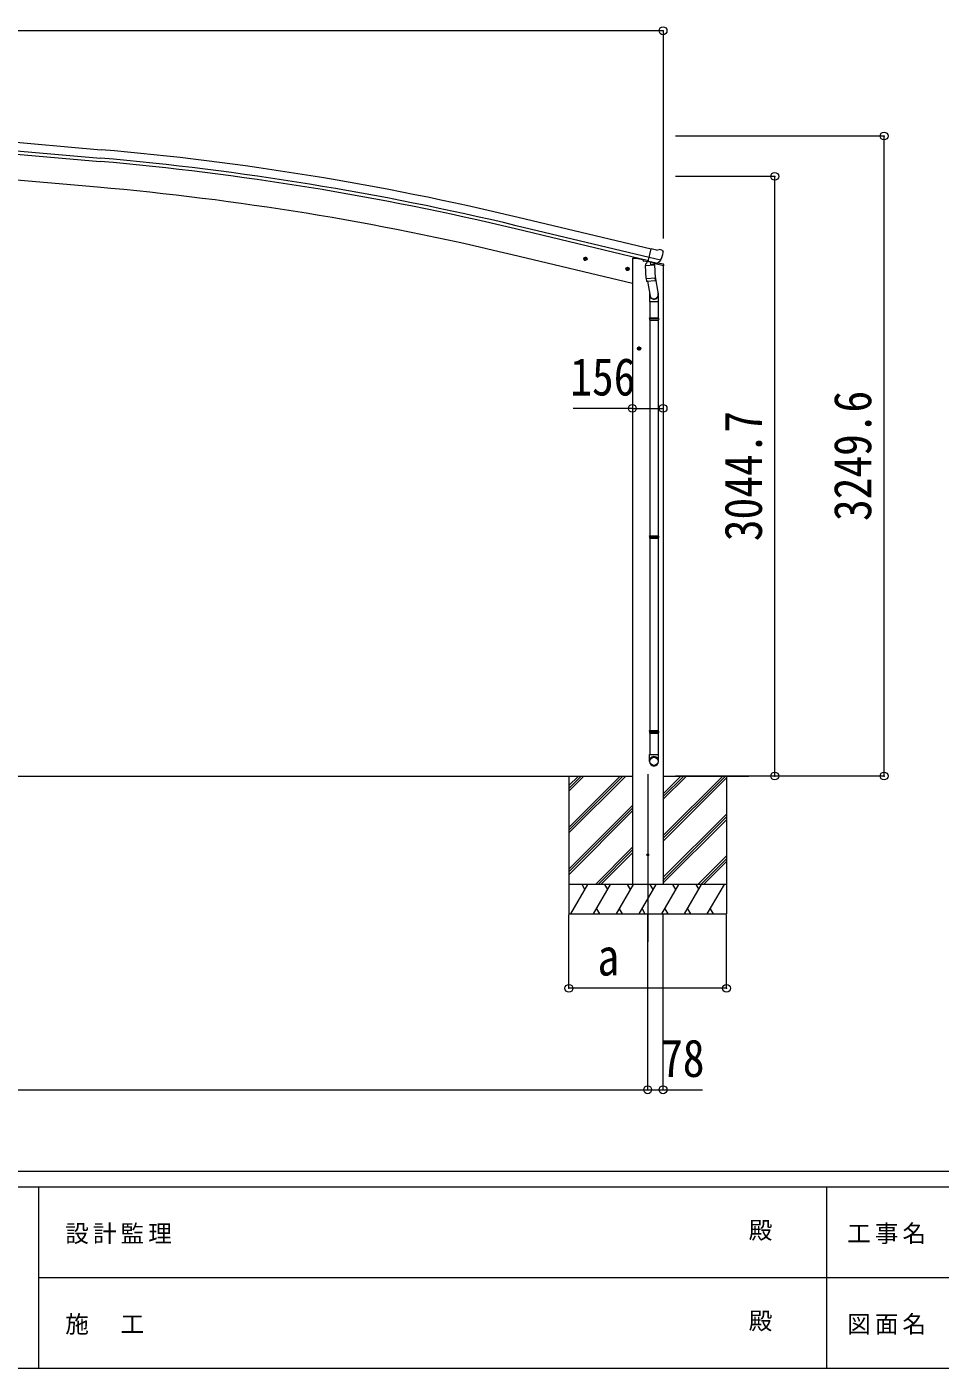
# Model space of a CAD drawing. Units: millimetres at full size, sheet at 1:40. Extents: x -11181 to 11305, y -7804 to 7716.
# Drawn here: x -4596 to 42, y -7804 to -993 of the extents above; entities that cross this region are included whole.
import ezdxf
from ezdxf.enums import TextEntityAlignment as Align

# ---------------------------------------------------------------- set-up
doc = ezdxf.new("R2010")
doc.units = ezdxf.units.MM
doc.header["$LTSCALE"] = 40
doc.header["$PDMODE"] = 32
doc.header["$PDSIZE"] = 40
for name, color, linetype, lineweight in [('0-0_0', 7, 'Continuous', 9), ('0-1_本体', 4, 'Continuous', 9), ('0-2_部品', 7, 'Continuous', 9), ('0-8_PARTS2', 2, 'Continuous', 9), ('0-A_寸法', 6, 'Continuous', 9), ('F-0_240', 7, 'Continuous', 9)]:
    doc.layers.add(name, color=color, linetype=linetype, lineweight=lineweight)
doc.styles.add('ＭＳ ゴシック', font='')
doc.styles.get('ＭＳ ゴシック').set_extended_font_data('MS Gothic')

msp = doc.modelspace()

# ---------------------------------------------------------------- linework, layer by layer
at = {"layer": '0-0_0'}
for p, q in [((-8391.46, -4797.05), (-1522.49, -4797.05)), ((-1844.04, -4797.05), (-1844.04, -5497.05)), ((-1844.04, -5057.78), (-1583.31, -4797.05)), ((-1844.04, -5071.92), (-1569.17, -4797.05)), ((-1844.04, -5086.06), (-1555.03, -4797.05)), ((-1844.04, -4873.93), (-1767.16, -4797.05)), ((-1844.04, -4859.79), (-1781.3, -4797.05)), ((-1844.04, -4845.65), (-1795.46, -4797.07)), ((-1795.45, -4797.06), (-1795.44, -4797.05)), ((-1366.29, -4916.68), (-1246.66, -4797.05)), ((-1366.29, -4902.54), (-1260.8, -4797.05)), ((-1366.29, -4888.4), (-1274.94, -4797.05)), ((-1366.29, -5100.53), (-1062.82, -4797.06)), ((-1366.29, -5114.67), (-1048.68, -4797.06)), ((-1366.29, -5128.81), (-1044.04, -4806.56)), ((-1365.79, -4797.05), (-930.61, -4797.05)), ((-1044.04, -4797.05), (-1044.04, -5497.05)), ((-1844.04, -5269.91), (-1521.79, -4947.66)), ((-1844.04, -5284.05), (-1521.79, -4961.8)), ((-1844.04, -5298.19), (-1521.79, -4975.95)), ((-1366.29, -5312.66), (-1044.04, -4990.41)), ((-1366.29, -5326.8), (-1044.04, -5004.55)), ((-1366.29, -5340.94), (-1044.04, -5018.7)), ((-1709.05, -5347.05), (-1521.79, -5159.79)), ((-1694.91, -5347.05), (-1521.79, -5173.93)), ((-1680.76, -5347.05), (-1521.79, -5188.08)), ((-1188.55, -5347.05), (-1044.04, -5202.54)), ((-1174.41, -5347.05), (-1044.04, -5216.68)), ((-1160.26, -5347.05), (-1044.04, -5230.83)), ((-1044.04, -5347.05), (-1844.04, -5347.05)), ((-1833.75, -5497.05), (-1747.15, -5347.05)), ((-1762.15, -5373.03), (-1777.15, -5347.05)), ((-1718.28, -5497.05), (-1631.68, -5347.05)), ((-1646.68, -5373.03), (-1661.68, -5347.05)), ((-1602.81, -5497.05), (-1516.21, -5347.05)), ((-1531.21, -5373.03), (-1546.21, -5347.05)), ((-1487.34, -5497.05), (-1400.74, -5347.05)), ((-1415.74, -5373.03), (-1430.74, -5347.05)), ((-1371.87, -5497.05), (-1285.27, -5347.05)), ((-1300.27, -5373.03), (-1315.27, -5347.05)), ((-1256.4, -5497.05), (-1169.8, -5347.05)), ((-1199.8, -5347.05), (-1184.8, -5373.03)), ((-1140.93, -5497.05), (-1054.33, -5347.05)), ((-1844.04, -5497.05), (-1044.04, -5497.05)), ((-1703.28, -5471.07), (-1688.28, -5497.05)), ((-1587.81, -5471.07), (-1572.81, -5497.05)), ((-1472.34, -5471.07), (-1457.34, -5497.05)), ((-1356.87, -5471.07), (-1341.87, -5497.05)), ((-1241.4, -5471.07), (-1226.4, -5497.05)), ((-1125.93, -5471.07), (-1110.93, -5497.05))]:
    msp.add_line(p, q, dxfattribs=at)
at = {"layer": '0-1_本体'}
for p, q in [((-4909.82, -1556.67), (-4218.41, -1616.9)), ((-4915.05, -1616.44), (-4223.61, -1676.68)), ((-4913.59, -1599.67), (-4222.15, -1659.91)), ((-4237, -1807.6), (-4886.62, -1750.77)), ((-1425.81, -2122.82), (-2101.5, -1960.87)), ((-1439.82, -2181.17), (-2115.48, -2019.21)), ((-1435.89, -2164.8), (-2111.56, -2002.85)), ((-1521.29, -2297.05), (-2132.1, -2150.41)), ((-1521.62, -2167.05), (-1521.62, -5347.05)), ((-1365.62, -2206.02), (-1365.62, -5347.05))]:
    msp.add_line(p, q, dxfattribs=at)
msp.add_lwpolyline([(-1521.62, -2167.05), (-1501.62, -2167.05), (-1467.78, -2175.17)], dxfattribs=at)
for centre, radius, start, end in [((-5474.25, -16032.12), 14469.82, 76.52099, 85.02099), ((-5474.25, -16032.12), 14409.82, 76.52099, 85.02099), ((-5474.25, -16032.12), 14426.65, 76.52099, 85.02099), ((-5491.67, -16145.23), 14392.42, 76.50111, 84.99887)]:
    msp.add_arc(centre, radius, start, end, dxfattribs=at)
at = {"layer": '0-2_部品'}
for p, q in [((-1750.09, -2173.11), (-1769.54, -2168.44)), ((-1767.11, -2169.03), (-1761.95, -2163.58)), ((-1764.98, -2176.22), (-1767.11, -2169.03)), ((-1762.15, -2180.5), (-1757.48, -2161.05)), ((-1761.95, -2163.58), (-1754.65, -2165.33)), ((-1754.65, -2165.33), (-1752.52, -2172.53)), ((-1467.78, -2174.4), (-1467.78, -2177.71)), ((-1378.41, -2178.73), (-1435.92, -2164.92)), ((-1399.41, -2127.11), (-1425.34, -2120.88)), ((-1399.41, -2127.11), (-1386.15, -2124.41)), ((-1395.26, -2193.64), (-1378.88, -2179.15)), ((-1371.67, -2127.6), (-1384.85, -2124.43)), ((-1368.57, -2129.85), (-1364.72, -2136.14)), ((-1364.36, -2138.42), (-1364.63, -2139.57)), ((-1536.27, -2224.86), (-1555.71, -2220.19)), ((-1553.29, -2220.77), (-1548.12, -2215.33)), ((-1551.16, -2227.97), (-1553.29, -2220.77)), ((-1548.32, -2232.25), (-1543.65, -2212.8)), ((-1548.12, -2215.33), (-1540.82, -2217.08)), ((-1540.82, -2217.08), (-1538.69, -2224.28)), ((-1445.06, -2187.11), (-1463.95, -2182.57)), ((-1455.48, -2204.28), (-1409.8, -2201.09)), ((-1450.81, -2271.12), (-1455.48, -2204.28)), ((-1441.07, -2182.51), (-1454.38, -2197.83)), ((-1454.38, -2197.83), (-1453.94, -2204.17)), ((-1440.12, -2182.45), (-1441.07, -2182.51)), ((-1437.04, -2184.92), (-1438.57, -2184.55)), ((-1400.34, -2193.73), (-1437.04, -2184.92)), ((-1431.09, -2186.74), (-1430.07, -2201.35)), ((-1402.88, -2195.74), (-1428.69, -2202.18)), ((-1411.57, -2197.91), (-1411.34, -2201.2)), ((-1409.8, -2201.09), (-1405.12, -2267.92)), ((-1363.23, -2206.75), (-1405.93, -2196.5)), ((-1397.97, -2194.21), (-1405.49, -2192.4)), ((-1402.17, -2193.96), (-1402.12, -2194.7)), ((-1398.81, -2194.1), (-1400.34, -2193.73)), ((-1391.73, -2190.65), (-1365.53, -2196.95)), ((-1363.23, -2199.86), (-1363.23, -2206.75)), ((-1450.81, -2271.12), (-1405.12, -2267.92)), ((-1450.8, -2271.12), (-1449.91, -2283.81)), ((-1406.11, -2282.53), (-1447.8, -2285.44)), ((-1444.29, -2285.2), (-1431.64, -2360.13)), ((-1405.46, -2263.04), (-1390.94, -2350.81)), ((-1404.26, -2280.39), (-1405.14, -2267.93)), ((-1404.66, -2281.75), (-1404.66, -2281.75)), ((-1434.79, -2353.31), (-1434.79, -2387.97)), ((-1388.79, -2387.97), (-1388.79, -2353.62)), ((-1434.79, -2387.97), (-1388.79, -2387.97)), ((-1432.79, -2387.97), (-1432.79, -2470.49)), ((-1390.79, -2387.97), (-1390.79, -2470.49)), ((-1434.79, -2472.49), (-1433.79, -2470.49)), ((-1434.79, -2472.49), (-1388.79, -2472.49)), ((-1434.79, -2472.49), (-1434.79, -2480.49)), ((-1434.79, -2480.49), (-1388.79, -2480.49)), ((-1434.79, -2480.49), (-1433.79, -2482.49)), ((-1433.79, -2470.49), (-1389.79, -2470.49)), ((-1433.79, -2482.49), (-1389.79, -2482.49)), ((-1432.79, -2482.49), (-1432.79, -3576.68)), ((-1390.79, -2482.49), (-1390.79, -3576.68)), ((-1388.79, -2472.49), (-1389.79, -2470.49)), ((-1497.29, -2626.55), (-1477.29, -2626.55)), ((-1493.79, -2622.8), (-1487.29, -2619.05)), ((-1487.29, -2636.55), (-1487.29, -2616.55)), ((-1487.29, -2619.05), (-1480.79, -2622.8)), ((-1480.79, -2630.3), (-1487.29, -2634.06)), ((-1480.79, -2622.8), (-1480.79, -2630.3)), ((-1434.79, -3578.68), (-1433.79, -3576.68)), ((-1434.79, -3578.68), (-1388.79, -3578.68)), ((-1434.79, -3578.68), (-1434.79, -3586.68)), ((-1434.79, -3586.68), (-1388.79, -3586.68)), ((-1434.79, -3586.68), (-1433.79, -3588.68)), ((-1433.79, -3576.68), (-1389.79, -3576.68)), ((-1433.79, -3588.68), (-1389.79, -3588.68)), ((-1432.79, -3588.68), (-1432.79, -4566.6)), ((-1390.79, -3588.68), (-1390.79, -4566.6)), ((-1388.79, -3578.68), (-1389.79, -3576.68)), ((-1434.79, -4568.6), (-1433.79, -4566.6)), ((-1434.79, -4568.6), (-1388.79, -4568.6)), ((-1434.79, -4568.6), (-1434.79, -4576.6)), ((-1434.79, -4576.6), (-1388.79, -4576.6)), ((-1434.79, -4576.6), (-1433.79, -4578.6)), ((-1433.79, -4566.6), (-1389.79, -4566.6)), ((-1433.79, -4578.6), (-1389.79, -4578.6)), ((-1432.79, -4578.6), (-1432.79, -4688.6)), ((-1390.79, -4578.6), (-1390.79, -4688.6)), ((-1388.79, -4568.6), (-1389.79, -4566.6)), ((-1434.79, -4722.75), (-1434.79, -4688.6)), ((-1434.79, -4688.6), (-1388.79, -4688.6)), ((-1388.79, -4722.75), (-1388.79, -4688.6))]:
    msp.add_line(p, q, dxfattribs=at)
for points in [[(-1752.52, -2172.53), (-1757.69, -2177.97), (-1764.98, -2176.22)], [(-1430.77, -2186.33), (-1440.5, -2184), (-1425.34, -2120.88)], [(-1378.14, -2178.15), (-1378.72, -2178.99), (-1378.88, -2179.15)], [(-1538.69, -2224.28), (-1543.86, -2229.72), (-1551.16, -2227.97)], [(-1430.77, -2186.33), (-1430.54, -2186.48), (-1405.77, -2192.43), (-1405.49, -2192.4)], [(-1388.79, -2472.49), (-1388.79, -2480.49), (-1389.79, -2482.49)], [(-1487.29, -2634.06), (-1493.79, -2630.3), (-1493.79, -2622.8)], [(-1388.79, -3578.68), (-1388.79, -3586.68), (-1389.79, -3588.68)], [(-1388.79, -4568.6), (-1388.79, -4576.6), (-1389.79, -4578.6)]]:
    msp.add_lwpolyline(points, dxfattribs=at)
for centre, radius in [((-1759.82, -2170.78), 8.5), ((-1759.82, -2170.78), 7.7), ((-1759.82, -2170.78), 6.5), ((-1545.99, -2222.53), 8.5), ((-1545.99, -2222.53), 7.7), ((-1545.99, -2222.53), 6.5), ((-1487.29, -2626.55), 8.5), ((-1487.29, -2626.55), 7.7), ((-1487.29, -2626.55), 6.5)]:
    msp.add_circle(centre, radius, dxfattribs=at)
at = {"layer": '0-2_部品', "color": 4}
msp.add_circle((-1443.54, -5197.05), 4.5, dxfattribs=at)
at = {"layer": '0-2_部品'}
for centre, radius, start, end in [((-1462.78, -2177.71), 5, 180, 256.5), ((-1385.55, -2127.35), 3, 76.5, 101.5), ((-1561.44, -2092.32), 202.4, 334.90875, 346.5), ((-1372.84, -2132.46), 5, 31.5, 76.5), ((-1438.45, -2184.07), 0.5, 221.23754, 256.5), ((-1431.69, -2186.83), 0.604, 7.79405, 79.40158), ((-1429.05, -2201.21), 1.03, 188.03431, 289.96103), ((-1403.12, -2194.77), 1, 284, 4), ((-1401.68, -2193.92), 0.5, 76.5, 184), ((-1398.69, -2193.61), 0.5, 256.5, 291.76246), ((-1366.23, -2199.86), 3, 0, 76.5), ((-1447.94, -2283.45), 2, 190.53157, 274), ((-1406.25, -2280.53), 2, 274, 322.59038), ((-1406.2, -2280.56), 1.95, 322.52234, 4.95983)]:
    msp.add_arc(centre, radius, start, end, dxfattribs=at)
for centre, major_axis, ratio, start_param, end_param in [((-1367.28, -2137.71), (1.57, -2.57), 0.99628, 0.7835347, 1.5707963), ((-1397.27, -2191.28), (0.73, -2.92), 0.997631, 5.8041905, 5.8929484), ((-1397.31, -2191.16), (-2.63, 3.16), 0.650902, 2.1145521, 2.1873627), ((-1397.25, -2191.38), (0.73, -2.92), 0.997631, 5.965759, 6.7621801), ((-1411.79, -2353.31), (-23, 0), 0.996195, 6.0000678, 10.0103449), ((-1411.79, -2353.31), (-21, 0), 0.996195, 0.3319459, 3.3482706), ((-1411.79, -4721), (23, 0), 0.996195, 6.2831853, 9.424778), ((-1411.79, -4722.75), (23, 0), 0.996195, 6.2831853, 9.424778), ((-1411.79, -4722.75), (0, -23.43), 0.981806, 4.712389, 7.8539816)]:
    msp.add_ellipse(centre, major_axis=major_axis, ratio=ratio, start_param=start_param, end_param=end_param, dxfattribs=at)
msp.add_ellipse((-1411.79, -4722.75), major_axis=(-21, 0), ratio=0.996195, dxfattribs=at)
at = {"layer": '0-8_PARTS2'}
msp.add_line((-1443.54, -4787.84), (-1443.54, -5638.08), dxfattribs=at)
at = {"layer": '0-A_寸法'}
for p, q in [((-1365.62, -1013.16), (-8547.62, -1013.16)), ((-1365.62, -1013.16), (-1365.62, -2067.97)), ((-243.33, -1547.47), (-1302.78, -1547.47)), ((-243.33, -4797.05), (-243.33, -1547.47)), ((-798.35, -1752.37), (-1302.78, -1752.37)), ((-798.35, -4797.05), (-798.35, -1752.37)), ((-1521.62, -2930.28), (-1821.62, -2930.28)), ((-1521.62, -2930.28), (-1365.62, -2930.28)), ((-798.35, -4797.05), (-1302.78, -4797.05)), ((-243.33, -4797.05), (-798.35, -4797.05)), ((-1843.62, -5874.94), (-1843.62, -5500.53)), ((-1443.62, -6389.93), (-1443.62, -5500.53)), ((-1365.62, -6389.93), (-1365.62, -5500.53)), ((-1043.62, -5874.94), (-1043.62, -5500.53)), ((-1043.62, -5874.94), (-1843.62, -5874.94)), ((-8469.62, -6389.93), (-1443.62, -6389.93)), ((-1443.62, -6389.93), (-1365.62, -6389.93)), ((-1365.62, -6389.93), (-1165.62, -6389.93))]:
    msp.add_line(p, q, dxfattribs=at)
for p in [(-1365.62, -1013.16), (-243.33, -1547.47), (-798.35, -1752.37), (-1521.62, -2930.28), (-1365.62, -2930.28), (-798.35, -4797.05), (-243.33, -4797.05), (-1843.62, -5874.94), (-1043.62, -5874.94), (-1443.62, -6389.93), (-1365.62, -6389.93)]:
    msp.add_point(p, dxfattribs=at)
at = {"layer": 'F-0_240', "color": 5}
for p, q in [((-11180.61, -6803.54), (10739.39, -6803.54)), ((-11180.61, -6883.54), (7183.72, -6883.54)), ((-4536.28, -6883.54), (-4536.28, -7803.54)), ((-536.28, -6883.54), (-536.28, -7803.54)), ((-4536.28, -7343.54), (3663.72, -7343.54)), ((-11180.61, -7803.54), (10739.39, -7803.54))]:
    msp.add_line(p, q, dxfattribs=at)

# ---------------------------------------------------------------- texts
at = {"layer": '0-A_寸法', "color": 7, "style": 'ＭＳ ゴシック', "width": 0.85}
for s, p in [('156', (-1836.62, -2922.28)), ('a', (-1698.62, -5866.94)), ('78', (-1375.62, -6381.93))]:
    msp.add_text(s, height=190.6, dxfattribs=at).set_placement(p, align=Align.BOTTOM_LEFT)
for s, p in [('3249.6', (-251.33, -3502.26)), ('3044.7', (-806.35, -3604.71))]:
    msp.add_text(s, height=190.6, rotation=90, dxfattribs=at).set_placement(p, align=Align.BOTTOM_LEFT)
at = {"layer": 'F-0_240', "style": 'ＭＳ ゴシック'}
for p in [(-930.57, -7173.54), (-930.57, -7633.54)]:
    msp.add_text('殿', height=87.98, dxfattribs=at).set_placement(p, align=Align.BOTTOM_LEFT)
at = {"layer": 'F-0_240', "char_height": 87.98, "attachment_point": 7, "style": 'ＭＳ ゴシック'}
for s, insert in [('\\T1.17;設計監理', (-4401.18, -7173.54)), ('\\T1.17;工事名', (-430.81, -7173.54)), ('\\T1.17;施\u3000工', (-4401.18, -7633.54)), ('\\T1.17;図面名', (-430.81, -7633.54))]:
    msp.add_mtext(s, dxfattribs=dict(at, insert=insert))

doc.saveas('drawing.dxf')
